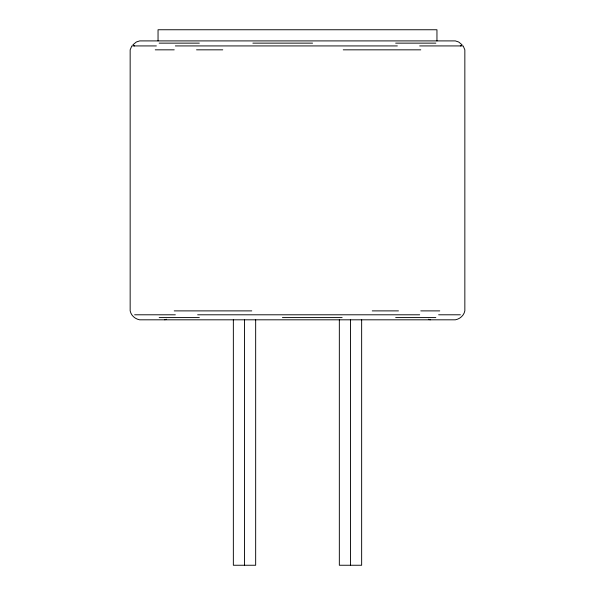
<?xml version="1.0" encoding="UTF-8"?>
<svg xmlns="http://www.w3.org/2000/svg" width="595" height="595" viewBox="0 0 595 595"><rect width="100%" height="100%" fill="white"/><g stroke="black" fill="none" stroke-linecap="round" stroke-linejoin="round"><path stroke-width="0.89" d="M460.381 45.927L462.055 44.811L458.708 42.022L455.361 40.906L139.639 40.906L136.292 42.022L132.945 44.811L134.619 45.927M164.741 319.812L166.414 319.255M159.162 43.138L199.325 43.138M252.875 43.138L312.561 43.138M395.675 43.138L435.838 43.138M156.373 45.927L131.83 45.927L130.156 49.831L130.156 310.887C131.153 315.558 134.998 318.935 139.639 319.812L455.361 319.812C460.002 318.935 463.847 315.558 464.844 310.887L464.844 49.831L463.17 45.927L419.661 45.927M175.339 45.927L397.348 45.927M155.258 49.831L174.223 49.831M196.536 49.831L222.753 49.831M343.241 49.831L420.777 49.831M174.223 310.887L251.759 310.887M372.247 310.887L398.464 310.887M420.777 310.887L439.742 310.887M134.619 314.792L175.339 314.792M197.652 314.792L419.661 314.792M438.627 314.792L460.381 314.792M159.162 317.581L199.325 317.581M282.439 317.581L342.125 317.581M395.675 317.581L435.838 317.581M428.586 319.255L430.259 319.812M436.953 40.906L436.953 29.75L158.047 29.75L158.047 40.906M361.648 319.812L361.648 565.25L339.336 565.25L339.336 319.812M350.492 319.812L350.492 565.25M255.664 319.812L255.664 565.25L233.352 565.25L233.352 319.812M244.508 319.812L244.508 565.25"/></g></svg>
